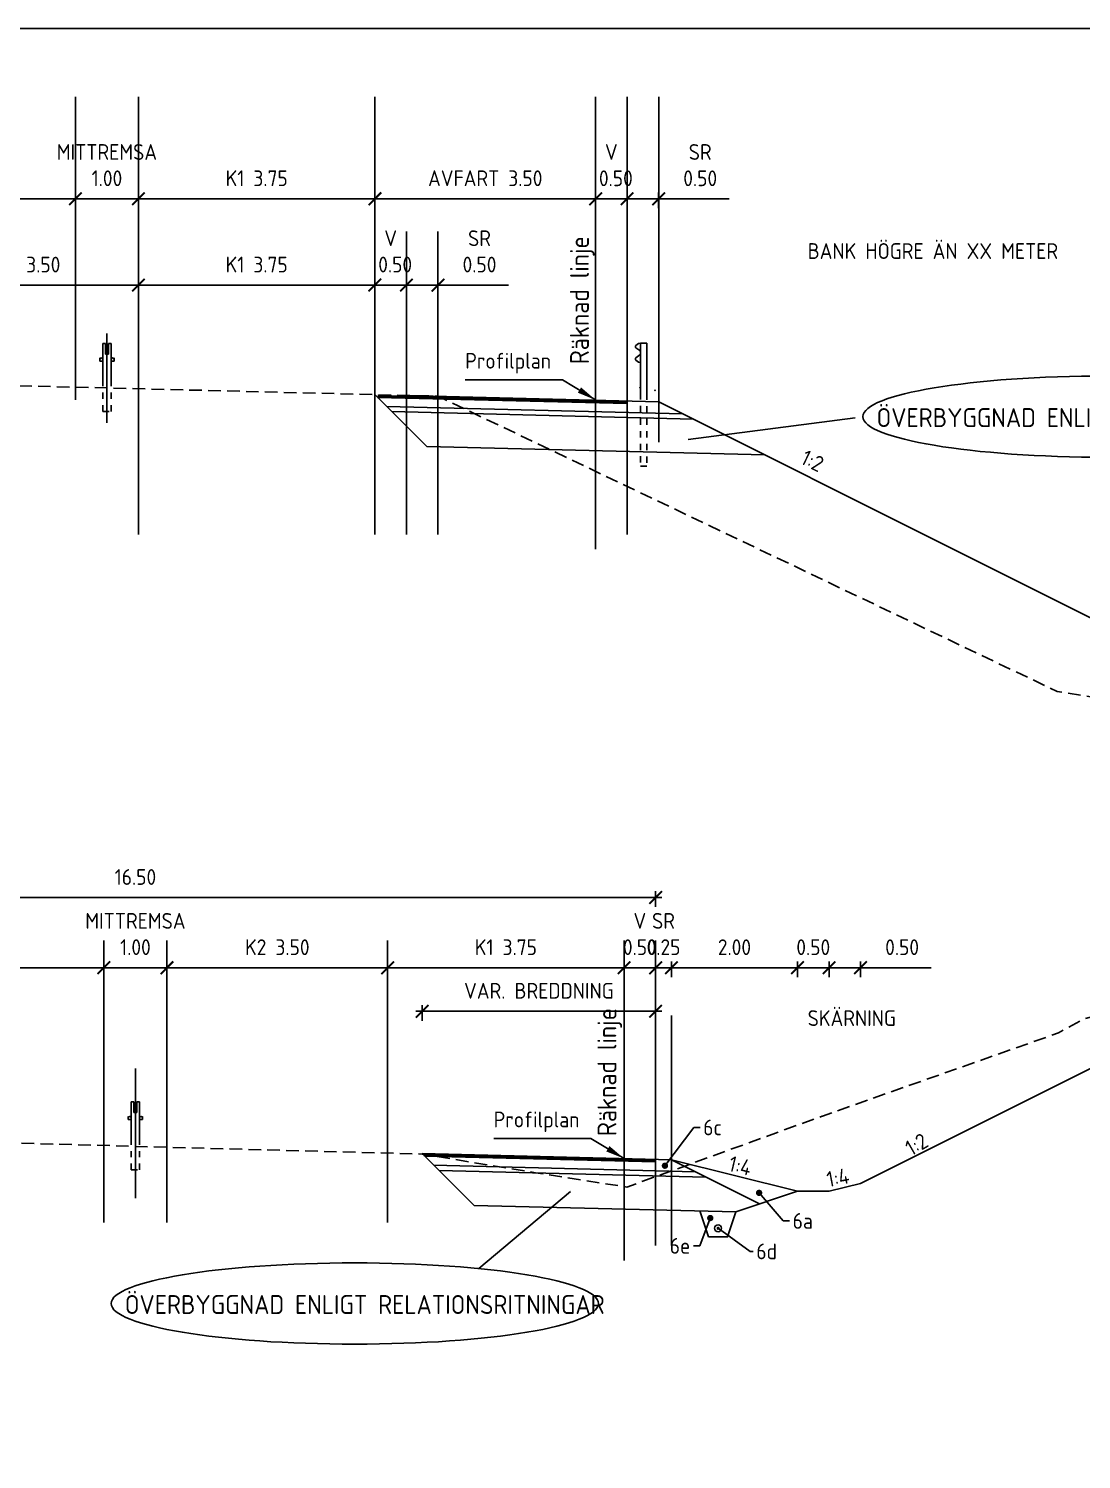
# Model space of a CAD drawing. Header units: metres. Extents: x 166439 to 168621, y 6226863 to 6228959.
# Drawn here: x 166487.92 to 166504.62, y 6226895.64 to 6226918.32 of the extents above; entities that cross this region are included whole.
import ezdxf
from ezdxf.enums import TextEntityAlignment as Align

# ---------------------------------------------------------------- set-up
doc = ezdxf.new("R2010")
doc.units = ezdxf.units.M
doc.header["$LTSCALE"] = 0.1
doc.header["$MEASUREMENT"] = 0
for name, pattern in [('CENTER', [16, 10, -2, 2, -2]), ('DASHED_1', [2, 1, -1]), ('DASHED_2', [3, 2, -1]), ('HIDDEN', [0.375, 0.25, -0.125])]:
    doc.linetypes.add(name, pattern=pattern)
doc.layers.get('0').update_dxf_attribs({"linetype": 'CONTINUOUS'})
doc.layers.get('DEFPOINTS').update_dxf_attribs({"color": 5, "linetype": 'CONTINUOUS'})
for name, color, linetype in [('04_mått', 4, 'CONTINUOUS'), ('04_mått_bef', 8, 'CONTINUOUS'), ('04_topp', 7, 'CONTINUOUS'), ('04_txt', 1, 'CONTINUOUS'), ('04_öb', 4, 'CONTINUOUS'), ('900_CENT', 4, 'CENTER'), ('M-37-Vag-Overyta', 3, 'CONTINUOUS'), ('M-372A', 8, 'DASHED_2'), ('M-373', 4, 'CONTINUOUS'), ('Räcke', 4, 'CONTINUOUS')]:
    doc.layers.add(name, color=color, linetype=linetype)
doc.styles.add('ISO', font='iso.shx')
doc.dimstyles.new('BH90$0', dxfattribs={"dimscale": 0.05, "dimtxt": 2.5, "dimasz": 2, "dimexe": 1, "dimexo": 5, "dimgap": 2, "dimtad": 1, "dimzin": 0, "dimdsep": 46, "dimtxsty": 'ISO', "dimblk1": 'ARCHTICK', "dimblk2": 'ARCHTICK', "dimsah": 1, "dimcen": 1.5, "dimdle": 1, "dimadec": 0, "dimazin": 0, "dimtfac": 1, "dimtix": 1, "dimtmove": 0, "dimatfit": 3, "dimfxl": 1.5, "dimfxlon": 1, "dimtolj": 1, "dimtzin": 0, "dimarcsym": 0})
doc.dimstyles.new('BH90$7', dxfattribs={"dimscale": 0.05, "dimtxt": 2.5, "dimasz": 3, "dimexe": 2, "dimexo": 20, "dimgap": 1, "dimtad": 1, "dimzin": 0, "dimdsep": 46, "dimtxsty": 'ISO', "dimblk1": 'OPEN90', "dimblk2": 'OPEN90', "dimsah": 1, "dimcen": 4, "dimdle": 2, "dimadec": 0, "dimazin": 0, "dimtfac": 1, "dimtix": 1, "dimtmove": 0, "dimatfit": 3, "dimfxl": 2, "dimtolj": 1, "dimtzin": 0, "dimarcsym": 0})
doc.dimstyles.new('NovaPlan$7', dxfattribs={"dimscale": 0.05, "dimtxt": 2.5, "dimasz": 1, "dimexe": 2, "dimexo": 5, "dimgap": -1, "dimtad": 0, "dimtoh": 1, "dimzin": 0, "dimdsep": 46, "dimtxsty": 'ISO', "dimcen": 1.5, "dimazin": 0, "dimtfac": 1, "dimtix": 1, "dimtmove": 0, "dimatfit": 3, "dimldrblk": 'DOT', "dimfxl": 1, "dimtolj": 1, "dimtzin": 0, "dimarcsym": 0})

# ---------------------------------------------------------------- blocks, each defined once
blk = doc.blocks.new('_ARCHTICK')
at = {"color": 0, "linetype": 'ByBlock', "const_width": 0.15}
blk.add_lwpolyline([(-0.5, -0.5), (0.5, 0.5)], dxfattribs=at)
blk = doc.blocks.new('*D56')
at = {"layer": '04_mått_bef', "color": 0, "lineweight": -2}
for p, q in [((166486.165, 6226914.101), (166486.165, 6226914.351)), ((166489.665, 6226914.101), (166489.665, 6226914.351)), ((166486.065, 6226914.251), (166489.765, 6226914.251))]:
    blk.add_line(p, q, dxfattribs=at)
at = {"layer": 'DEFPOINTS', "color": 0}
for p in [(166489.665, 6226914.251), (166486.165, 6226912.695), (166489.665, 6226912.608)]:
    blk.add_point(p, dxfattribs=at)
at = {"layer": '04_mått_bef', "color": 0, "lineweight": -2, "xscale": 0.2, "yscale": 0.2, "zscale": 0.2, "rotation": 180}
blk.add_blockref('_ARCHTICK', (166486.165, 6226914.251), dxfattribs=at)
at = {"layer": '04_mått_bef', "color": 0, "lineweight": -2, "xscale": 0.2, "yscale": 0.2, "zscale": 0.2}
blk.add_blockref('_ARCHTICK', (166489.665, 6226914.251), dxfattribs=at)
at = {"layer": '04_mått_bef', "color": 0, "insert": (166487.915, 6226914.576), "char_height": 0.25, "attachment_point": 5, "style": 'ISO'}
blk.add_mtext('\\A1;K2 3.50', dxfattribs=at)
blk = doc.blocks.new('*D57')
at = {"layer": '04_mått_bef', "color": 0, "lineweight": -2}
for p, q in [((166489.665, 6226914.101), (166489.665, 6226914.351)), ((166493.415, 6226914.101), (166493.415, 6226914.351)), ((166489.565, 6226914.251), (166493.515, 6226914.251))]:
    blk.add_line(p, q, dxfattribs=at)
at = {"layer": 'DEFPOINTS', "color": 0}
for p in [(166493.415, 6226914.251), (166489.665, 6226912.608), (166493.415, 6226912.514)]:
    blk.add_point(p, dxfattribs=at)
at = {"layer": '04_mått_bef', "color": 0, "lineweight": -2, "xscale": 0.2, "yscale": 0.2, "zscale": 0.2, "rotation": 180}
blk.add_blockref('_ARCHTICK', (166489.665, 6226914.251), dxfattribs=at)
at = {"layer": '04_mått_bef', "color": 0, "lineweight": -2, "xscale": 0.2, "yscale": 0.2, "zscale": 0.2}
blk.add_blockref('_ARCHTICK', (166493.415, 6226914.251), dxfattribs=at)
at = {"layer": '04_mått_bef', "color": 0, "insert": (166491.54, 6226914.576), "char_height": 0.25, "attachment_point": 5, "style": 'ISO'}
blk.add_mtext('\\A1;K1 3.75', dxfattribs=at)
blk = doc.blocks.new('*D58')
at = {"layer": '04_mått_bef', "color": 0, "lineweight": -2}
for p, q in [((166493.415, 6226914.101), (166493.415, 6226914.351)), ((166493.915, 6226914.101), (166493.915, 6226914.351)), ((166493.415, 6226914.251), (166493.215, 6226914.251)), ((166493.415, 6226914.251), (166493.915, 6226914.251)), ((166493.915, 6226914.251), (166494.115, 6226914.251))]:
    blk.add_line(p, q, dxfattribs=at)
at = {"layer": 'DEFPOINTS', "color": 0}
for p in [(166493.915, 6226914.251), (166493.415, 6226912.514), (166493.915, 6226912.502)]:
    blk.add_point(p, dxfattribs=at)
at = {"layer": '04_mått_bef', "color": 0, "lineweight": -2, "xscale": 0.2, "yscale": 0.2, "zscale": 0.2}
blk.add_blockref('_ARCHTICK', (166493.415, 6226914.251), dxfattribs=at)
at = {"layer": '04_mått_bef', "color": 0, "lineweight": -2, "xscale": 0.2, "yscale": 0.2, "zscale": 0.2, "rotation": 180}
blk.add_blockref('_ARCHTICK', (166493.915, 6226914.251), dxfattribs=at)
at = {"layer": '04_mått_bef', "color": 0, "insert": (166493.665, 6226914.785), "char_height": 0.25, "attachment_point": 5, "style": 'ISO'}
blk.add_mtext('\\A1;V\\P 0.50', dxfattribs=at)
blk = doc.blocks.new('*D59')
at = {"layer": '04_mått_bef', "color": 0, "lineweight": -2}
for p, q in [((166493.915, 6226914.101), (166493.915, 6226914.351)), ((166494.415, 6226914.101), (166494.415, 6226914.351)), ((166493.815, 6226914.251), (166494.415, 6226914.251)), ((166494.415, 6226914.251), (166495.533, 6226914.251))]:
    blk.add_line(p, q, dxfattribs=at)
at = {"layer": 'DEFPOINTS', "color": 0}
for p in [(166494.415, 6226914.251), (166493.915, 6226912.502), (166494.415, 6226912.489)]:
    blk.add_point(p, dxfattribs=at)
at = {"layer": '04_mått_bef', "color": 0, "lineweight": -2, "xscale": 0.2, "yscale": 0.2, "zscale": 0.2, "rotation": 180}
blk.add_blockref('_ARCHTICK', (166493.915, 6226914.251), dxfattribs=at)
at = {"layer": '04_mått_bef', "color": 0, "lineweight": -2, "xscale": 0.2, "yscale": 0.2, "zscale": 0.2}
blk.add_blockref('_ARCHTICK', (166494.415, 6226914.251), dxfattribs=at)
at = {"layer": '04_mått_bef', "color": 0, "insert": (166495.074, 6226914.785), "char_height": 0.25, "attachment_point": 5, "style": 'ISO'}
blk.add_mtext('\\A1;SR\\P0.50', dxfattribs=at)
blk = doc.blocks.new('*D63')
at = {"layer": '04_mått', "color": 0, "lineweight": -2}
for p, q in [((166488.665, 6226915.469), (166488.665, 6226915.719)), ((166489.665, 6226915.469), (166489.665, 6226915.719)), ((166488.665, 6226915.619), (166488.465, 6226915.619)), ((166488.665, 6226915.619), (166489.665, 6226915.619)), ((166489.665, 6226915.619), (166489.865, 6226915.619))]:
    blk.add_line(p, q, dxfattribs=at)
at = {"layer": 'DEFPOINTS', "color": 0}
for p in [(166489.665, 6226915.619), (166488.665, 6226914.088), (166489.665, 6226914.063)]:
    blk.add_point(p, dxfattribs=at)
at = {"layer": '04_mått', "color": 0, "lineweight": -2, "xscale": 0.2, "yscale": 0.2, "zscale": 0.2}
blk.add_blockref('_ARCHTICK', (166488.665, 6226915.619), dxfattribs=at)
at = {"layer": '04_mått', "color": 0, "lineweight": -2, "xscale": 0.2, "yscale": 0.2, "zscale": 0.2, "rotation": 180}
blk.add_blockref('_ARCHTICK', (166489.665, 6226915.619), dxfattribs=at)
at = {"layer": '04_mått', "color": 0, "insert": (166489.165, 6226916.152), "char_height": 0.25, "attachment_point": 5, "style": 'ISO'}
blk.add_mtext('\\A1;MITTREMSA\\P1.00', dxfattribs=at)
blk = doc.blocks.new('*D64')
at = {"layer": '04_mått', "color": 0, "lineweight": -2}
for p, q in [((166485.165, 6226915.469), (166485.165, 6226915.719)), ((166488.665, 6226915.469), (166488.665, 6226915.719)), ((166485.065, 6226915.619), (166488.765, 6226915.619))]:
    blk.add_line(p, q, dxfattribs=at)
at = {"layer": 'DEFPOINTS', "color": 0}
for p in [(166488.665, 6226915.619), (166485.165, 6226914.063), (166488.665, 6226913.976)]:
    blk.add_point(p, dxfattribs=at)
at = {"layer": '04_mått', "color": 0, "lineweight": -2, "xscale": 0.2, "yscale": 0.2, "zscale": 0.2, "rotation": 180}
blk.add_blockref('_ARCHTICK', (166485.165, 6226915.619), dxfattribs=at)
at = {"layer": '04_mått', "color": 0, "lineweight": -2, "xscale": 0.2, "yscale": 0.2, "zscale": 0.2}
blk.add_blockref('_ARCHTICK', (166488.665, 6226915.619), dxfattribs=at)
at = {"layer": '04_mått', "color": 0, "insert": (166486.915, 6226915.944), "char_height": 0.25, "attachment_point": 5, "style": 'ISO'}
blk.add_mtext('\\A1;K2 3.50', dxfattribs=at)
blk = doc.blocks.new('*D65')
at = {"layer": '04_mått', "color": 0, "lineweight": -2}
for p, q in [((166489.665, 6226915.469), (166489.665, 6226915.719)), ((166493.415, 6226915.469), (166493.415, 6226915.719)), ((166489.565, 6226915.619), (166493.515, 6226915.619))]:
    blk.add_line(p, q, dxfattribs=at)
at = {"layer": 'DEFPOINTS', "color": 0}
for p in [(166493.415, 6226915.619), (166489.665, 6226913.976), (166493.415, 6226913.882)]:
    blk.add_point(p, dxfattribs=at)
at = {"layer": '04_mått', "color": 0, "lineweight": -2, "xscale": 0.2, "yscale": 0.2, "zscale": 0.2, "rotation": 180}
blk.add_blockref('_ARCHTICK', (166489.665, 6226915.619), dxfattribs=at)
at = {"layer": '04_mått', "color": 0, "lineweight": -2, "xscale": 0.2, "yscale": 0.2, "zscale": 0.2}
blk.add_blockref('_ARCHTICK', (166493.415, 6226915.619), dxfattribs=at)
at = {"layer": '04_mått', "color": 0, "insert": (166491.54, 6226915.944), "char_height": 0.25, "attachment_point": 5, "style": 'ISO'}
blk.add_mtext('\\A1;K1 3.75', dxfattribs=at)
blk = doc.blocks.new('*D66')
at = {"layer": '04_mått', "color": 0, "lineweight": -2}
for p, q in [((166496.915, 6226915.469), (166496.915, 6226915.719)), ((166497.415, 6226915.469), (166497.415, 6226915.719)), ((166496.915, 6226915.619), (166496.715, 6226915.619)), ((166496.915, 6226915.619), (166497.415, 6226915.619)), ((166497.415, 6226915.619), (166497.615, 6226915.619))]:
    blk.add_line(p, q, dxfattribs=at)
at = {"layer": 'DEFPOINTS', "color": 0}
for p in [(166497.415, 6226915.619), (166496.915, 6226913.882), (166497.415, 6226913.869)]:
    blk.add_point(p, dxfattribs=at)
at = {"layer": '04_mått', "color": 0, "lineweight": -2, "xscale": 0.2, "yscale": 0.2, "zscale": 0.2}
blk.add_blockref('_ARCHTICK', (166496.915, 6226915.619), dxfattribs=at)
at = {"layer": '04_mått', "color": 0, "lineweight": -2, "xscale": 0.2, "yscale": 0.2, "zscale": 0.2, "rotation": 180}
blk.add_blockref('_ARCHTICK', (166497.415, 6226915.619), dxfattribs=at)
at = {"layer": '04_mått', "color": 0, "insert": (166497.165, 6226916.152), "char_height": 0.25, "attachment_point": 5, "style": 'ISO'}
blk.add_mtext('\\A1;V\\P 0.50', dxfattribs=at)
blk = doc.blocks.new('*D67')
at = {"layer": '04_mått', "color": 0, "lineweight": -2}
for p, q in [((166497.415, 6226915.469), (166497.415, 6226915.719)), ((166497.915, 6226915.469), (166497.915, 6226915.719)), ((166497.315, 6226915.619), (166497.915, 6226915.619)), ((166497.915, 6226915.619), (166499.033, 6226915.619))]:
    blk.add_line(p, q, dxfattribs=at)
at = {"layer": 'DEFPOINTS', "color": 0}
for p in [(166497.915, 6226915.619), (166497.415, 6226913.869), (166497.915, 6226913.857)]:
    blk.add_point(p, dxfattribs=at)
at = {"layer": '04_mått', "color": 0, "lineweight": -2, "xscale": 0.2, "yscale": 0.2, "zscale": 0.2, "rotation": 180}
blk.add_blockref('_ARCHTICK', (166497.415, 6226915.619), dxfattribs=at)
at = {"layer": '04_mått', "color": 0, "lineweight": -2, "xscale": 0.2, "yscale": 0.2, "zscale": 0.2}
blk.add_blockref('_ARCHTICK', (166497.915, 6226915.619), dxfattribs=at)
at = {"layer": '04_mått', "color": 0, "insert": (166498.574, 6226916.152), "char_height": 0.25, "attachment_point": 5, "style": 'ISO'}
blk.add_mtext('\\A1;SR\\P0.50', dxfattribs=at)
blk = doc.blocks.new('*D68')
at = {"layer": '04_mått', "color": 0, "lineweight": -2}
for p, q in [((166493.415, 6226915.469), (166493.415, 6226915.719)), ((166496.915, 6226915.469), (166496.915, 6226915.719)), ((166493.315, 6226915.619), (166497.015, 6226915.619))]:
    blk.add_line(p, q, dxfattribs=at)
at = {"layer": 'DEFPOINTS', "color": 0}
for p in [(166496.915, 6226915.619), (166493.415, 6226912.514), (166496.915, 6226912.427)]:
    blk.add_point(p, dxfattribs=at)
at = {"layer": '04_mått', "color": 0, "lineweight": -2, "xscale": 0.2, "yscale": 0.2, "zscale": 0.2, "rotation": 180}
blk.add_blockref('_ARCHTICK', (166493.415, 6226915.619), dxfattribs=at)
at = {"layer": '04_mått', "color": 0, "lineweight": -2, "xscale": 0.2, "yscale": 0.2, "zscale": 0.2}
blk.add_blockref('_ARCHTICK', (166496.915, 6226915.619), dxfattribs=at)
at = {"layer": '04_mått', "color": 0, "insert": (166495.165, 6226915.944), "char_height": 0.25, "attachment_point": 5, "style": 'ISO'}
blk.add_mtext('\\A1;AVFART 3.50', dxfattribs=at)
blk = doc.blocks.new('STALLINE')
at = {"color": 0}
for p, q in [((-0.065, 1.079), (-0.025, 1.079)), ((-0.065, 0.4), (-0.065, 1.079)), ((-0.025, 0.909), (-0.025, 1.079)), ((-0.025, 0.909), (0.025, 0.909)), ((0.025, 1.079), (0.065, 1.079)), ((0.025, 0.909), (0.025, 1.079)), ((0.065, 0.4), (0.065, 1.079)), ((-0.115, 0.799), (-0.115, 0.849)), ((-0.115, 0.799), (-0.065, 0.799)), ((0.065, 0.799), (0.115, 0.799)), ((0.115, 0.799), (0.115, 0.849))]:
    blk.add_line(p, q, dxfattribs=at)
at = {"color": 0, "linetype": 'HIDDEN'}
for p, q in [((-0.065, 0), (-0.065, 0.4)), ((0.065, 0), (0.065, 0.4)), ((-0.065, 0), (0.065, 0))]:
    blk.add_line(p, q, dxfattribs=at)
at = {"color": 0}
for centre in [(0, 0.985), (0, 0.934), (-0.09, 0.824), (0.09, 0.824)]:
    blk.add_circle(centre, 0.025, dxfattribs=at)
blk = doc.blocks.new('W_räcke')
for p, q in [((-0.047, 0.922), (-0.047, 0.129)), ((-0.047, 0.922), (0.053, 0.922)), ((0.053, 0.922), (0.053, 0.126)), ((0.053, -1.028), (-0.047, -1.028))]:
    blk.add_line(p, q)
at = {"linetype": 'DASHED_1'}
for p, q in [((-0.047, 0.129), (-0.047, -1.028)), ((0.053, 0.126), (0.053, -1.028))]:
    blk.add_line(p, q, dxfattribs=at)
blk.add_lwpolyline([(-0.047, 0.922), (-0.071, 0.919, 0.121491), (-0.075, 0.917), (-0.117, 0.886, 0.509031), (-0.117, 0.847), (-0.057, 0.804, -0.241759), (-0.047, 0.784), (-0.047, 0.769), (-0.047, 0.754, -0.241759), (-0.057, 0.735), (-0.117, 0.692, 0.509031), (-0.117, 0.653), (-0.075, 0.622, 0.121491), (-0.071, 0.62), (-0.047, 0.616)], format="xyb")
for p in [(-0.052, 0.219), (0.183, 0.175)]:
    blk.add_point(p)
blk = doc.blocks.new('*D260')
at = {"layer": '04_mått', "color": 0, "lineweight": -2}
for p, q in [((166497.867, 6226903.431), (166497.667, 6226903.431)), ((166497.867, 6226903.281), (166497.867, 6226903.531)), ((166497.867, 6226903.431), (166498.117, 6226903.431)), ((166498.117, 6226903.281), (166498.117, 6226903.531)), ((166498.117, 6226903.431), (166498.317, 6226903.431))]:
    blk.add_line(p, q, dxfattribs=at)
at = {"layer": 'DEFPOINTS', "color": 0}
for p in [(166498.117, 6226903.431), (166497.867, 6226901.568), (166498.117, 6226901.562)]:
    blk.add_point(p, dxfattribs=at)
at = {"layer": '04_mått', "color": 0, "lineweight": -2, "xscale": 0.2, "yscale": 0.2, "zscale": 0.2}
blk.add_blockref('_ARCHTICK', (166497.867, 6226903.431), dxfattribs=at)
at = {"layer": '04_mått', "color": 0, "lineweight": -2, "xscale": 0.2, "yscale": 0.2, "zscale": 0.2, "rotation": 180}
blk.add_blockref('_ARCHTICK', (166498.117, 6226903.431), dxfattribs=at)
at = {"layer": '04_mått', "color": 0, "insert": (166497.992, 6226903.965), "char_height": 0.25, "attachment_point": 5, "style": 'ISO'}
blk.add_mtext('\\A1;SR\\P0.25', dxfattribs=at)
blk = doc.blocks.new('_Dot')
at = {"color": 0, "linetype": 'ByBlock', "lineweight": -2}
blk.add_line((-0.5, 0), (-1, 0), dxfattribs=at)
at = {"color": 0, "linetype": 'ByBlock', "const_width": 0.5}
blk.add_lwpolyline([(-0.25, 0, 1), (0.25, 0, 1)], format="xyb", close=True, dxfattribs=at)
blk = doc.blocks.new('*D279')
at = {"layer": '04_mått', "color": 0, "lineweight": -2}
for p, q in [((166485.267, 6226903.431), (166489.217, 6226903.431)), ((166485.367, 6226903.281), (166485.367, 6226903.531)), ((166489.117, 6226903.281), (166489.117, 6226903.531))]:
    blk.add_line(p, q, dxfattribs=at)
at = {"layer": 'DEFPOINTS', "color": 0}
for p in [(166489.117, 6226903.431), (166485.367, 6226901.885), (166489.117, 6226901.788)]:
    blk.add_point(p, dxfattribs=at)
at = {"layer": '04_mått', "color": 0, "lineweight": -2, "xscale": 0.2, "yscale": 0.2, "zscale": 0.2, "rotation": 180}
blk.add_blockref('_ARCHTICK', (166485.367, 6226903.431), dxfattribs=at)
at = {"layer": '04_mått', "color": 0, "lineweight": -2, "xscale": 0.2, "yscale": 0.2, "zscale": 0.2}
blk.add_blockref('_ARCHTICK', (166489.117, 6226903.431), dxfattribs=at)
at = {"layer": '04_mått', "color": 0, "insert": (166487.242, 6226903.756), "char_height": 0.25, "attachment_point": 5, "style": 'ISO'}
blk.add_mtext('\\A1;K1 3.75', dxfattribs=at)
blk = doc.blocks.new('*D280')
at = {"layer": '04_mått', "color": 0, "lineweight": -2}
for p, q in [((166489.117, 6226903.431), (166488.917, 6226903.431)), ((166489.117, 6226903.281), (166489.117, 6226903.531)), ((166489.117, 6226903.431), (166490.117, 6226903.431)), ((166490.117, 6226903.281), (166490.117, 6226903.531)), ((166490.117, 6226903.431), (166490.317, 6226903.431))]:
    blk.add_line(p, q, dxfattribs=at)
at = {"layer": 'DEFPOINTS', "color": 0}
for p in [(166490.117, 6226903.431), (166489.117, 6226901.788), (166490.117, 6226901.762)]:
    blk.add_point(p, dxfattribs=at)
at = {"layer": '04_mått', "color": 0, "lineweight": -2, "xscale": 0.2, "yscale": 0.2, "zscale": 0.2}
blk.add_blockref('_ARCHTICK', (166489.117, 6226903.431), dxfattribs=at)
at = {"layer": '04_mått', "color": 0, "lineweight": -2, "xscale": 0.2, "yscale": 0.2, "zscale": 0.2, "rotation": 180}
blk.add_blockref('_ARCHTICK', (166490.117, 6226903.431), dxfattribs=at)
at = {"layer": '04_mått', "color": 0, "insert": (166489.617, 6226903.965), "char_height": 0.25, "attachment_point": 5, "style": 'ISO'}
blk.add_mtext('\\A1;MITTREMSA\\P1.00', dxfattribs=at)
blk = doc.blocks.new('*D281')
at = {"layer": '04_mått', "color": 0, "lineweight": -2}
for p, q in [((166490.017, 6226903.431), (166493.717, 6226903.431)), ((166490.117, 6226903.281), (166490.117, 6226903.531)), ((166493.617, 6226903.281), (166493.617, 6226903.531))]:
    blk.add_line(p, q, dxfattribs=at)
at = {"layer": 'DEFPOINTS', "color": 0}
for p in [(166493.617, 6226903.431), (166490.117, 6226901.762), (166493.617, 6226901.668)]:
    blk.add_point(p, dxfattribs=at)
at = {"layer": '04_mått', "color": 0, "lineweight": -2, "xscale": 0.2, "yscale": 0.2, "zscale": 0.2, "rotation": 180}
blk.add_blockref('_ARCHTICK', (166490.117, 6226903.431), dxfattribs=at)
at = {"layer": '04_mått', "color": 0, "lineweight": -2, "xscale": 0.2, "yscale": 0.2, "zscale": 0.2}
blk.add_blockref('_ARCHTICK', (166493.617, 6226903.431), dxfattribs=at)
at = {"layer": '04_mått', "color": 0, "insert": (166491.867, 6226903.756), "char_height": 0.25, "attachment_point": 5, "style": 'ISO'}
blk.add_mtext('\\A1;K2 3.50', dxfattribs=at)
blk = doc.blocks.new('*D282')
at = {"layer": '04_mått', "color": 0, "lineweight": -2}
for p, q in [((166493.517, 6226903.431), (166497.467, 6226903.431)), ((166493.617, 6226903.281), (166493.617, 6226903.531)), ((166497.367, 6226903.281), (166497.367, 6226903.531))]:
    blk.add_line(p, q, dxfattribs=at)
at = {"layer": 'DEFPOINTS', "color": 0}
for p in [(166497.367, 6226903.431), (166493.617, 6226901.668), (166497.367, 6226901.581)]:
    blk.add_point(p, dxfattribs=at)
at = {"layer": '04_mått', "color": 0, "lineweight": -2, "xscale": 0.2, "yscale": 0.2, "zscale": 0.2, "rotation": 180}
blk.add_blockref('_ARCHTICK', (166493.617, 6226903.431), dxfattribs=at)
at = {"layer": '04_mått', "color": 0, "lineweight": -2, "xscale": 0.2, "yscale": 0.2, "zscale": 0.2}
blk.add_blockref('_ARCHTICK', (166497.367, 6226903.431), dxfattribs=at)
at = {"layer": '04_mått', "color": 0, "insert": (166495.492, 6226903.756), "char_height": 0.25, "attachment_point": 5, "style": 'ISO'}
blk.add_mtext('\\A1;K1 3.75', dxfattribs=at)
blk = doc.blocks.new('*D283')
at = {"layer": '04_mått', "color": 0, "lineweight": -2}
for p, q in [((166497.367, 6226903.431), (166497.167, 6226903.431)), ((166497.367, 6226903.281), (166497.367, 6226903.531)), ((166497.367, 6226903.431), (166497.867, 6226903.431)), ((166497.867, 6226903.281), (166497.867, 6226903.531)), ((166497.867, 6226903.431), (166498.067, 6226903.431))]:
    blk.add_line(p, q, dxfattribs=at)
at = {"layer": 'DEFPOINTS', "color": 0}
for p in [(166497.867, 6226903.431), (166497.367, 6226901.581), (166497.867, 6226901.568)]:
    blk.add_point(p, dxfattribs=at)
at = {"layer": '04_mått', "color": 0, "lineweight": -2, "xscale": 0.2, "yscale": 0.2, "zscale": 0.2}
blk.add_blockref('_ARCHTICK', (166497.367, 6226903.431), dxfattribs=at)
at = {"layer": '04_mått', "color": 0, "lineweight": -2, "xscale": 0.2, "yscale": 0.2, "zscale": 0.2, "rotation": 180}
blk.add_blockref('_ARCHTICK', (166497.867, 6226903.431), dxfattribs=at)
at = {"layer": '04_mått', "color": 0, "insert": (166497.617, 6226903.965), "char_height": 0.25, "attachment_point": 5, "style": 'ISO'}
blk.add_mtext('\\A1;V\\P0.50', dxfattribs=at)
blk = doc.blocks.new('*D284')
at = {"layer": '04_mått', "color": 0, "lineweight": -2}
for p, q in [((166481.367, 6226904.394), (166481.367, 6226904.644)), ((166497.867, 6226904.394), (166497.867, 6226904.644)), ((166481.267, 6226904.544), (166497.967, 6226904.544))]:
    blk.add_line(p, q, dxfattribs=at)
at = {"layer": 'DEFPOINTS', "color": 0}
for p in [(166497.867, 6226904.544), (166481.367, 6226900.906), (166497.867, 6226900.492)]:
    blk.add_point(p, dxfattribs=at)
at = {"layer": '04_mått', "color": 0, "lineweight": -2, "xscale": 0.2, "yscale": 0.2, "zscale": 0.2, "rotation": 180}
blk.add_blockref('_ARCHTICK', (166481.367, 6226904.544), dxfattribs=at)
at = {"layer": '04_mått', "color": 0, "lineweight": -2, "xscale": 0.2, "yscale": 0.2, "zscale": 0.2}
blk.add_blockref('_ARCHTICK', (166497.867, 6226904.544), dxfattribs=at)
at = {"layer": '04_mått', "color": 0, "insert": (166489.617, 6226904.869), "char_height": 0.25, "attachment_point": 5, "style": 'ISO'}
blk.add_mtext('\\A1;16.50', dxfattribs=at)
blk = doc.blocks.new('*D301')
at = {"layer": '04_mått', "color": 0, "lineweight": -2}
for p, q in [((166494.165, 6226902.59), (166494.165, 6226902.84)), ((166497.867, 6226902.59), (166497.867, 6226902.84)), ((166494.065, 6226902.74), (166497.967, 6226902.74))]:
    blk.add_line(p, q, dxfattribs=at)
at = {"layer": 'DEFPOINTS', "color": 0}
for p in [(166497.867, 6226902.74), (166494.165, 6226900.611), (166497.867, 6226900.518)]:
    blk.add_point(p, dxfattribs=at)
at = {"layer": '04_mått', "color": 0, "lineweight": -2, "xscale": 0.2, "yscale": 0.2, "zscale": 0.2, "rotation": 180}
blk.add_blockref('_ARCHTICK', (166494.165, 6226902.74), dxfattribs=at)
at = {"layer": '04_mått', "color": 0, "lineweight": -2, "xscale": 0.2, "yscale": 0.2, "zscale": 0.2}
blk.add_blockref('_ARCHTICK', (166497.867, 6226902.74), dxfattribs=at)
at = {"layer": '04_mått', "color": 0, "insert": (166496.016, 6226903.065), "char_height": 0.25, "attachment_point": 5, "style": 'ISO'}
blk.add_mtext('\\A1;VAR. BREDDNING', dxfattribs=at)
blk = doc.blocks.new('*D302')
at = {"layer": '04_mått', "color": 0, "lineweight": -2}
for p, q in [((166498.017, 6226903.431), (166500.217, 6226903.431)), ((166498.117, 6226903.281), (166498.117, 6226903.531)), ((166500.117, 6226903.281), (166500.117, 6226903.531))]:
    blk.add_line(p, q, dxfattribs=at)
at = {"layer": 'DEFPOINTS', "color": 0}
for p in [(166500.117, 6226903.431), (166498.117, 6226900.825), (166500.117, 6226900.325)]:
    blk.add_point(p, dxfattribs=at)
at = {"layer": '04_mått', "color": 0, "lineweight": -2, "xscale": 0.2, "yscale": 0.2, "zscale": 0.2, "rotation": 180}
blk.add_blockref('_ARCHTICK', (166498.117, 6226903.431), dxfattribs=at)
at = {"layer": '04_mått', "color": 0, "lineweight": -2, "xscale": 0.2, "yscale": 0.2, "zscale": 0.2}
blk.add_blockref('_ARCHTICK', (166500.117, 6226903.431), dxfattribs=at)
at = {"layer": '04_mått', "color": 0, "insert": (166499.117, 6226903.756), "char_height": 0.25, "attachment_point": 5, "style": 'ISO'}
blk.add_mtext('\\A1;2.00', dxfattribs=at)
blk = doc.blocks.new('*D303')
at = {"layer": '04_mått', "color": 0, "lineweight": -2}
for p, q in [((166500.117, 6226903.431), (166499.917, 6226903.431)), ((166500.117, 6226903.281), (166500.117, 6226903.531)), ((166500.117, 6226903.431), (166500.617, 6226903.431)), ((166500.617, 6226903.281), (166500.617, 6226903.531)), ((166500.617, 6226903.431), (166500.817, 6226903.431))]:
    blk.add_line(p, q, dxfattribs=at)
at = {"layer": 'DEFPOINTS', "color": 0}
for p in [(166500.617, 6226903.431), (166500.117, 6226900.325), (166500.617, 6226900.325)]:
    blk.add_point(p, dxfattribs=at)
at = {"layer": '04_mått', "color": 0, "lineweight": -2, "xscale": 0.2, "yscale": 0.2, "zscale": 0.2}
blk.add_blockref('_ARCHTICK', (166500.117, 6226903.431), dxfattribs=at)
at = {"layer": '04_mått', "color": 0, "lineweight": -2, "xscale": 0.2, "yscale": 0.2, "zscale": 0.2, "rotation": 180}
blk.add_blockref('_ARCHTICK', (166500.617, 6226903.431), dxfattribs=at)
at = {"layer": '04_mått', "color": 0, "insert": (166500.367, 6226903.756), "char_height": 0.25, "attachment_point": 5, "style": 'ISO'}
blk.add_mtext('\\A1;0.50', dxfattribs=at)
blk = doc.blocks.new('*D304')
at = {"layer": '04_mått', "color": 0, "lineweight": -2}
for p, q in [((166500.517, 6226903.431), (166501.117, 6226903.431)), ((166500.617, 6226903.281), (166500.617, 6226903.531)), ((166501.117, 6226903.281), (166501.117, 6226903.531)), ((166501.117, 6226903.431), (166502.235, 6226903.431))]:
    blk.add_line(p, q, dxfattribs=at)
at = {"layer": 'DEFPOINTS', "color": 0}
for p in [(166501.117, 6226903.431), (166500.617, 6226900.325), (166501.117, 6226900.45)]:
    blk.add_point(p, dxfattribs=at)
at = {"layer": '04_mått', "color": 0, "lineweight": -2, "xscale": 0.2, "yscale": 0.2, "zscale": 0.2, "rotation": 180}
blk.add_blockref('_ARCHTICK', (166500.617, 6226903.431), dxfattribs=at)
at = {"layer": '04_mått', "color": 0, "lineweight": -2, "xscale": 0.2, "yscale": 0.2, "zscale": 0.2}
blk.add_blockref('_ARCHTICK', (166501.117, 6226903.431), dxfattribs=at)
at = {"layer": '04_mått', "color": 0, "insert": (166501.776, 6226903.756), "char_height": 0.25, "attachment_point": 5, "style": 'ISO'}
blk.add_mtext('\\A1;0.50', dxfattribs=at)
blk = doc.blocks.new('_Open90')
at = {"color": 0, "linetype": 'ByBlock', "lineweight": -2}
for p, q in [((0, 0), (-1, 0)), ((-0.5, 0.5), (0, 0)), ((0, 0), (-0.5, -0.5))]:
    blk.add_line(p, q, dxfattribs=at)

msp = doc.modelspace()

# ---------------------------------------------------------------- linework, layer by layer
at = {"layer": '04_mått', "flags": 128}
for points in [[(166493.4153, 6226912.5142), (166494.2375, 6226911.6919)], [(166501.0306, 6226912.1441), (166498.3842, 6226911.8055)], [(166494.1653, 6226900.4856), (166494.9875, 6226899.6634)], [(166495.0617, 6226898.6628), (166496.5172, 6226899.8857)], [(166500.1167, 6226899.8868), (166499.1402, 6226899.5613)]]:
    msp.add_lwpolyline(points, dxfattribs=at)
at = {"layer": '04_mått', "color": 3, "flags": 128}
for points in [[(166498.1167, 6226900.3868), (166498.1167, 6226900.3868), (166500.1167, 6226899.8868), (166500.6167, 6226899.8868), (166501.1167, 6226900.0118), (166505.4065, 6226902.1567)], [(166494.1653, 6226900.4856), (166498.1167, 6226900.3868)]]:
    msp.add_lwpolyline(points, dxfattribs=at)
at = {"layer": '04_mått'}
for points in [[(166498.7075, 6226899.1633), (166498.5701, 6226899.5753)], [(166499.1402, 6226899.5613), (166499.0075, 6226899.1633), (166498.7075, 6226899.1633)]]:
    msp.add_lwpolyline(points, dxfattribs=at)
for centre in [(166505.0172, 6226912.1663), (166493.0951, 6226898.1086)]:
    msp.add_ellipse(centre, major_axis=(-3.8633, 0), ratio=0.1666666, dxfattribs=at)
at = {"layer": '04_topp', "const_width": 0.04, "flags": 128}
for points in [[(166497.4153, 6226912.394), (166493.4581, 6226912.4914)], [(166497.8667, 6226900.3731), (166494.1872, 6226900.4636)]]:
    msp.add_lwpolyline(points, dxfattribs=at)
at = {"layer": '04_öb'}
for p, q in [((166497.4153, 6226912.414), (166497.4153, 6226912.2339)), ((166499.5986, 6226911.56), (166494.2375, 6226911.6919)), ((166497.8664, 6226900.3931), (166497.8664, 6226900.213)), ((166498.1167, 6226900.3868), (166499.5167, 6226899.6868)), ((166499.1407, 6226899.5615), (166494.9872, 6226899.6637))]:
    msp.add_line(p, q, dxfattribs=at)
at = {"layer": '04_öb', "flags": 128}
for points in [[(166497.4153, 6226912.374), (166493.4581, 6226912.4713)], [(166498.294, 6226912.2123), (166493.6016, 6226912.3278)], [(166498.4623, 6226912.1281), (166493.6837, 6226912.2457)], [(166497.8667, 6226900.3531), (166494.2078, 6226900.4431)], [(166498.4953, 6226900.1976), (166494.3513, 6226900.2995)], [(166498.6636, 6226900.1134), (166494.4334, 6226900.2175)]]:
    msp.add_lwpolyline(points, dxfattribs=at)
at = {"layer": '900_CENT'}
for p, q in [((166496.9153, 6226910.0633), (166496.9153, 6226915.1336)), ((166497.3671, 6226898.79), (166497.3671, 6226902.858))]:
    msp.add_line(p, q, dxfattribs=at)
at = {"layer": 'DEFPOINTS', "color": 2}
for p, q in [((166488.6653, 6226917.2334), (166488.6653, 6226912.4311)), ((166489.6653, 6226917.2334), (166489.6653, 6226912.4311)), ((166493.4153, 6226917.2334), (166493.4153, 6226912.4311)), ((166496.9153, 6226917.2334), (166496.9153, 6226912.4311)), ((166497.4153, 6226917.2334), (166497.4153, 6226912.4311)), ((166497.9153, 6226917.2334), (166497.9153, 6226911.7634)), ((166489.1653, 6226913.4835), (166489.1653, 6226912.0665))]:
    msp.add_line(p, q, dxfattribs=at)
at = {"layer": 'DEFPOINTS'}
for p, q in [((166489.6653, 6226915.0977), (166489.6653, 6226910.2954)), ((166493.4153, 6226915.0977), (166493.4153, 6226910.2954)), ((166493.9153, 6226915.0977), (166493.9153, 6226910.2954)), ((166494.4153, 6226915.0977), (166494.4153, 6226910.2954)), ((166496.9153, 6226915.0977), (166496.9153, 6226910.2954)), ((166497.4153, 6226915.0977), (166497.4153, 6226910.2954))]:
    msp.add_line(p, q, dxfattribs=at)
at = {"layer": 'DEFPOINTS', "flags": 128}
msp.add_lwpolyline([(166465.8364, 6226918.3159), (166543.9364, 6226918.3159), (166543.9364, 6226862.9159), (166465.8364, 6226862.9159)], close=True, dxfattribs=at)
at = {"layer": 'DEFPOINTS', "color": 2, "flags": 128}
for points in [[(166489.1167, 6226899.3909), (166489.1167, 6226903.861)], [(166490.1167, 6226899.3909), (166490.1167, 6226903.861)], [(166493.6167, 6226899.3909), (166493.6167, 6226903.861)], [(166497.3667, 6226899.3909), (166497.3667, 6226903.861)], [(166497.8667, 6226899.3909), (166497.8667, 6226903.861)], [(166489.6167, 6226899.7788), (166489.6167, 6226901.8324)]]:
    msp.add_lwpolyline(points, dxfattribs=at)
at = {"layer": 'DEFPOINTS', "flags": 128}
for points in [[(166497.8667, 6226899.0287), (166497.8667, 6226902.6712)], [(166498.1167, 6226899.0287), (166498.1167, 6226902.6712)]]:
    msp.add_lwpolyline(points, dxfattribs=at)
at = {"layer": 'M-37-Vag-Overyta', "flags": 128}
for points in [[(166493.9153, 6226912.5017), (166497.9153, 6226912.4017)], [(166497.9153, 6226912.4017), (166507.5519, 6226907.5833)]]:
    msp.add_lwpolyline(points, dxfattribs=at)
at = {"layer": 'M-372A', "flags": 128}
for points in [[(166475.662, 6226910.6322), (166480.4153, 6226912.8392), (166494.4153, 6226912.4892), (166504.2325, 6226907.8111), (166505.4919, 6226907.6086), (166508.4143, 6226907.5728)], [(166475.662, 6226901.0738), (166477.855, 6226900.3487), (166479.9228, 6226900.6286), (166479.9234, 6226900.6286), (166481.1167, 6226900.813), (166487.1342, 6226900.6663), (166494.1647, 6226900.4775), (166494.1653, 6226900.4775), (166495.9598, 6226900.1807), (166497.4124, 6226899.9541), (166500.5102, 6226901.0792), (166500.5109, 6226901.0793), (166504.2544, 6226902.397), (166504.6674, 6226902.6228), (166504.668, 6226902.6232), (166505.0786, 6226902.7296), (166505.0795, 6226902.7295), (166505.5896, 6226902.7111), (166505.5902, 6226902.7111), (166508.4448, 6226902.6997)]]:
    msp.add_lwpolyline(points, dxfattribs=at)
at = {"layer": 'M-373'}
msp.add_circle((166498.8575, 6226899.3006), 0.055, dxfattribs=at)

# ---------------------------------------------------------------- block references
at = {"layer": '04_mått'}
msp.add_blockref('W_räcke', (166497.6722, 6226912.4077), dxfattribs=at)
at = {"layer": 'Räcke'}
for p in [(166489.1653, 6226912.2464), (166489.6167, 6226900.2257)]:
    msp.add_blockref('STALLINE', p, dxfattribs=at)

# ---------------------------------------------------------------- texts
at = {"layer": '04_mått', "linetype": 'Continuous', "style": 'ISO'}
msp.add_text('1:2', height=0.25, rotation=333.81224, dxfattribs=at).set_placement((166500.2655, 6226911.2855), align=Align.BOTTOM_CENTER)
for s, rotation, p in [('1:2', 30.02988, (166502.0048, 6226900.631)), ('1:4', 346.53572, (166499.2087, 6226900.292)), ('1:4', 10.83113, (166500.7577, 6226900.1055))]:
    msp.add_text(s, height=0.25, rotation=rotation, dxfattribs=at).set_placement(p, align=Align.MIDDLE)
at = {"layer": '04_mått', "char_height": 0.25, "style": 'ISO'}
for s, insert, attachment_point in [('Profilplan', (166496.2077, 6226912.8502), 9), ('Profilplan', (166496.6592, 6226900.8246), 9), ('6c', (166498.6214, 6226900.8995), 4), ('6a', (166500.0406, 6226899.4178), 4), ('6e', (166498.4166, 6226899.0227), 6), ('6d', (166499.4643, 6226898.9347), 4)]:
    msp.add_mtext(s, dxfattribs=dict(at, insert=insert, attachment_point=attachment_point))
at = {"layer": '04_txt', "style": 'ISO'}
for p in [(166496.8092, 6226912.9955), (166497.2452, 6226900.7617)]:
    msp.add_text('Räknad linje', height=0.3, rotation=90, dxfattribs=at).set_placement(p)
for s, height, p in [('BANK HÖGRE ÄN XX METER', 0.25, (166500.278, 6226914.6653)), ('ÖVERBYGGNAD ENLIGT RELATIONSRITNINGAR', 0.3, (166501.371, 6226912.0002)), ('SKÄRNING', 0.25, (166500.278, 6226902.5067)), ('ÖVERBYGGNAD ENLIGT RELATIONSRITNINGAR', 0.3, (166489.449, 6226897.9425))]:
    msp.add_text(s, height=height, dxfattribs=at).set_placement(p)

# ---------------------------------------------------------------- dimensions: what is measured, and where the dimension line sits
at = {"layer": '04_mått'}
for base, p1, p2, text, picture, middle in [((166489.6653, 6226915.619), (166488.6653, 6226914.0882), (166489.6653, 6226914.0632), 'MITTREMSA\\P<>', '*D63', (166489.1653, 6226916.1524)), ((166497.4153, 6226915.619), (166496.9153, 6226913.882), (166497.4153, 6226913.8695), 'V\\P <>', '*D66', (166497.1653, 6226916.1524)), ((166488.6653, 6226915.619), (166485.1653, 6226914.0632), (166488.6653, 6226913.9757), 'K2 <>', '*D64', (166486.9153, 6226915.944)), ((166493.4153, 6226915.619), (166489.6653, 6226913.9757), (166493.4153, 6226913.882), 'K1 <>', '*D65', (166491.5403, 6226915.944)), ((166496.9153, 6226915.619), (166493.4153, 6226912.5142), (166496.9153, 6226912.4267), 'AVFART <>', '*D68', (166495.1653, 6226915.944)), ((166490.1167, 6226903.4315), (166489.1167, 6226901.7884), (166490.1167, 6226901.7615), 'MITTREMSA\\P<>', '*D280', (166489.6167, 6226903.9648)), ((166497.8667, 6226903.4315), (166497.3667, 6226901.5809), (166497.8667, 6226901.5684), 'V\\P<>', '*D283', (166497.6167, 6226903.9648)), ((166489.1167, 6226903.4315), (166485.3667, 6226901.8847), (166489.1167, 6226901.7884), 'K1 <>', '*D279', (166487.2417, 6226903.7565)), ((166493.6167, 6226903.4315), (166490.1167, 6226901.7615), (166493.6167, 6226901.6675), 'K2 <>', '*D281', (166491.8667, 6226903.7565)), ((166497.3667, 6226903.4315), (166493.6167, 6226901.6675), (166497.3667, 6226901.5809), 'K1 <>', '*D282', (166495.4917, 6226903.7565)), ((166497.8667, 6226902.7397), (166494.1653, 6226900.6106), (166497.8667, 6226900.5181), 'VAR. BREDDNING', '*D301', (166496.016, 6226903.0647))]:
    dim = msp.add_linear_dim(base=base, p1=p1, p2=p2, text=text, dimstyle='BH90$0', override={"dimscale": 0.1}, dxfattribs=at)
    dim.commit()
    dim.dimension.update_dxf_attribs({"geometry": picture, "text_midpoint": middle})
for base, p1, p2, picture, middle in [((166497.9153, 6226915.619), (166497.4153, 6226913.8695), (166497.9153, 6226913.857), '*D67', (166498.5742, 6226915.619)), ((166498.1167, 6226903.4315), (166497.8667, 6226901.5684), (166498.1167, 6226901.5621), '*D260', (166497.9917, 6226903.4315))]:
    dim = msp.add_linear_dim(base=base, p1=p1, p2=p2, text='SR\\P<>', dimstyle='BH90$0', override={"dimscale": 0.1}, dxfattribs=at)
    dim.commit()
    dim.dimension.update_dxf_attribs({"geometry": picture, "text_midpoint": middle, "dimtype": 160})
for base, p1, p2, picture, middle in [((166497.8667, 6226904.544), (166481.3667, 6226900.9063), (166497.8667, 6226900.4924), '*D284', (166489.6167, 6226904.544)), ((166501.1167, 6226903.4315), (166500.6167, 6226900.3255), (166501.1167, 6226900.4505), '*D304', (166501.7757, 6226903.4315))]:
    dim = msp.add_linear_dim(base=base, p1=p1, p2=p2, dimstyle='BH90$0', override={"dimscale": 0.1}, dxfattribs=at)
    dim.commit()
    dim.dimension.update_dxf_attribs({"geometry": picture, "text_midpoint": middle, "dimtype": 160})
for base, p1, p2, picture, middle in [((166500.1167, 6226903.4315), (166498.1167, 6226900.8255), (166500.1167, 6226900.3255), '*D302', (166499.1167, 6226903.7565)), ((166500.6167, 6226903.4315), (166500.1167, 6226900.3255), (166500.6167, 6226900.3255), '*D303', (166500.3667, 6226903.7565))]:
    dim = msp.add_linear_dim(base=base, p1=p1, p2=p2, dimstyle='BH90$0', override={"dimscale": 0.1}, dxfattribs=at)
    dim.commit()
    dim.dimension.update_dxf_attribs({"geometry": picture, "text_midpoint": middle})
at = {"layer": '04_mått_bef'}
for base, p1, p2, text, picture, middle in [((166493.9153, 6226914.2512), (166493.4153, 6226912.5142), (166493.9153, 6226912.5017), 'V\\P <>', '*D58', (166493.6653, 6226914.7846)), ((166489.6653, 6226914.2512), (166486.1653, 6226912.6954), (166489.6653, 6226912.6079), 'K2 <>', '*D56', (166487.9153, 6226914.5762)), ((166493.4153, 6226914.2512), (166489.6653, 6226912.6079), (166493.4153, 6226912.5142), 'K1 <>', '*D57', (166491.5403, 6226914.5762))]:
    dim = msp.add_linear_dim(base=base, p1=p1, p2=p2, text=text, dimstyle='BH90$0', override={"dimscale": 0.1}, dxfattribs=at)
    dim.commit()
    dim.dimension.update_dxf_attribs({"geometry": picture, "text_midpoint": middle})
dim = msp.add_linear_dim(base=(166494.4153, 6226914.2512), p1=(166493.9153, 6226912.5017), p2=(166494.4153, 6226912.4892), text='SR\\P<>', dimstyle='BH90$0', override={"dimscale": 0.1}, dxfattribs=at)
dim.commit()
dim.dimension.update_dxf_attribs({"geometry": '*D59', "text_midpoint": (166495.0742, 6226914.2512), "dimtype": 160})

# ---------------------------------------------------------------- leaders
at = {"layer": '04_mått', "annotation_type": 0, "has_hookline": 1}
for points, dimstyle, override, hookline_direction, text_width in [([(166496.9153, 6226912.4311), (166496.3879, 6226912.7502), (166496.1792, 6226912.7502)], 'BH90$7', {"dimscale": 0.1, "dimdec": 3, "dimadec": 2, "dimtdec": 3}, 1, 1.2321), ([(166497.3667, 6226900.4056), (166496.8394, 6226900.7246), (166496.6307, 6226900.7246)], 'BH90$7', {"dimscale": 0.1, "dimdec": 3, "dimadec": 2, "dimtdec": 3}, 1, 1.2321), ([(166498.0146, 6226900.2926), (166498.4714, 6226900.8995), (166498.5714, 6226900.8995)], 'NovaPlan$7', {"dimscale": 0.05, "dimasz": 2, "dimgap": -1, "dimtad": 0}, 0, 0.2857), ([(166499.5082, 6226899.8624), (166499.8906, 6226899.4178), (166499.9906, 6226899.4178)], 'NovaPlan$7', {"dimscale": 0.05, "dimasz": 2, "dimgap": -1, "dimtad": 0}, 0, 0.2857), ([(166498.7336, 6226899.4634), (166498.5666, 6226899.0227), (166498.4666, 6226899.0227)], 'NovaPlan$7', {"dimscale": 0.05, "dimasz": 2, "dimgap": -1, "dimtad": 0}, 1, 0.2857), ([(166498.8575, 6226899.3006), (166499.3643, 6226898.9347), (166499.4143, 6226898.9347)], 'NovaPlan$7', {"dimscale": 0.05, "dimasz": 1, "dimgap": -1, "dimtad": 0}, 0, 0.2857)]:
    msp.add_leader(points, dimstyle=dimstyle, override=override, dxfattribs=dict(at, hookline_direction=hookline_direction, text_width=text_width))

doc.saveas('drawing.dxf')
